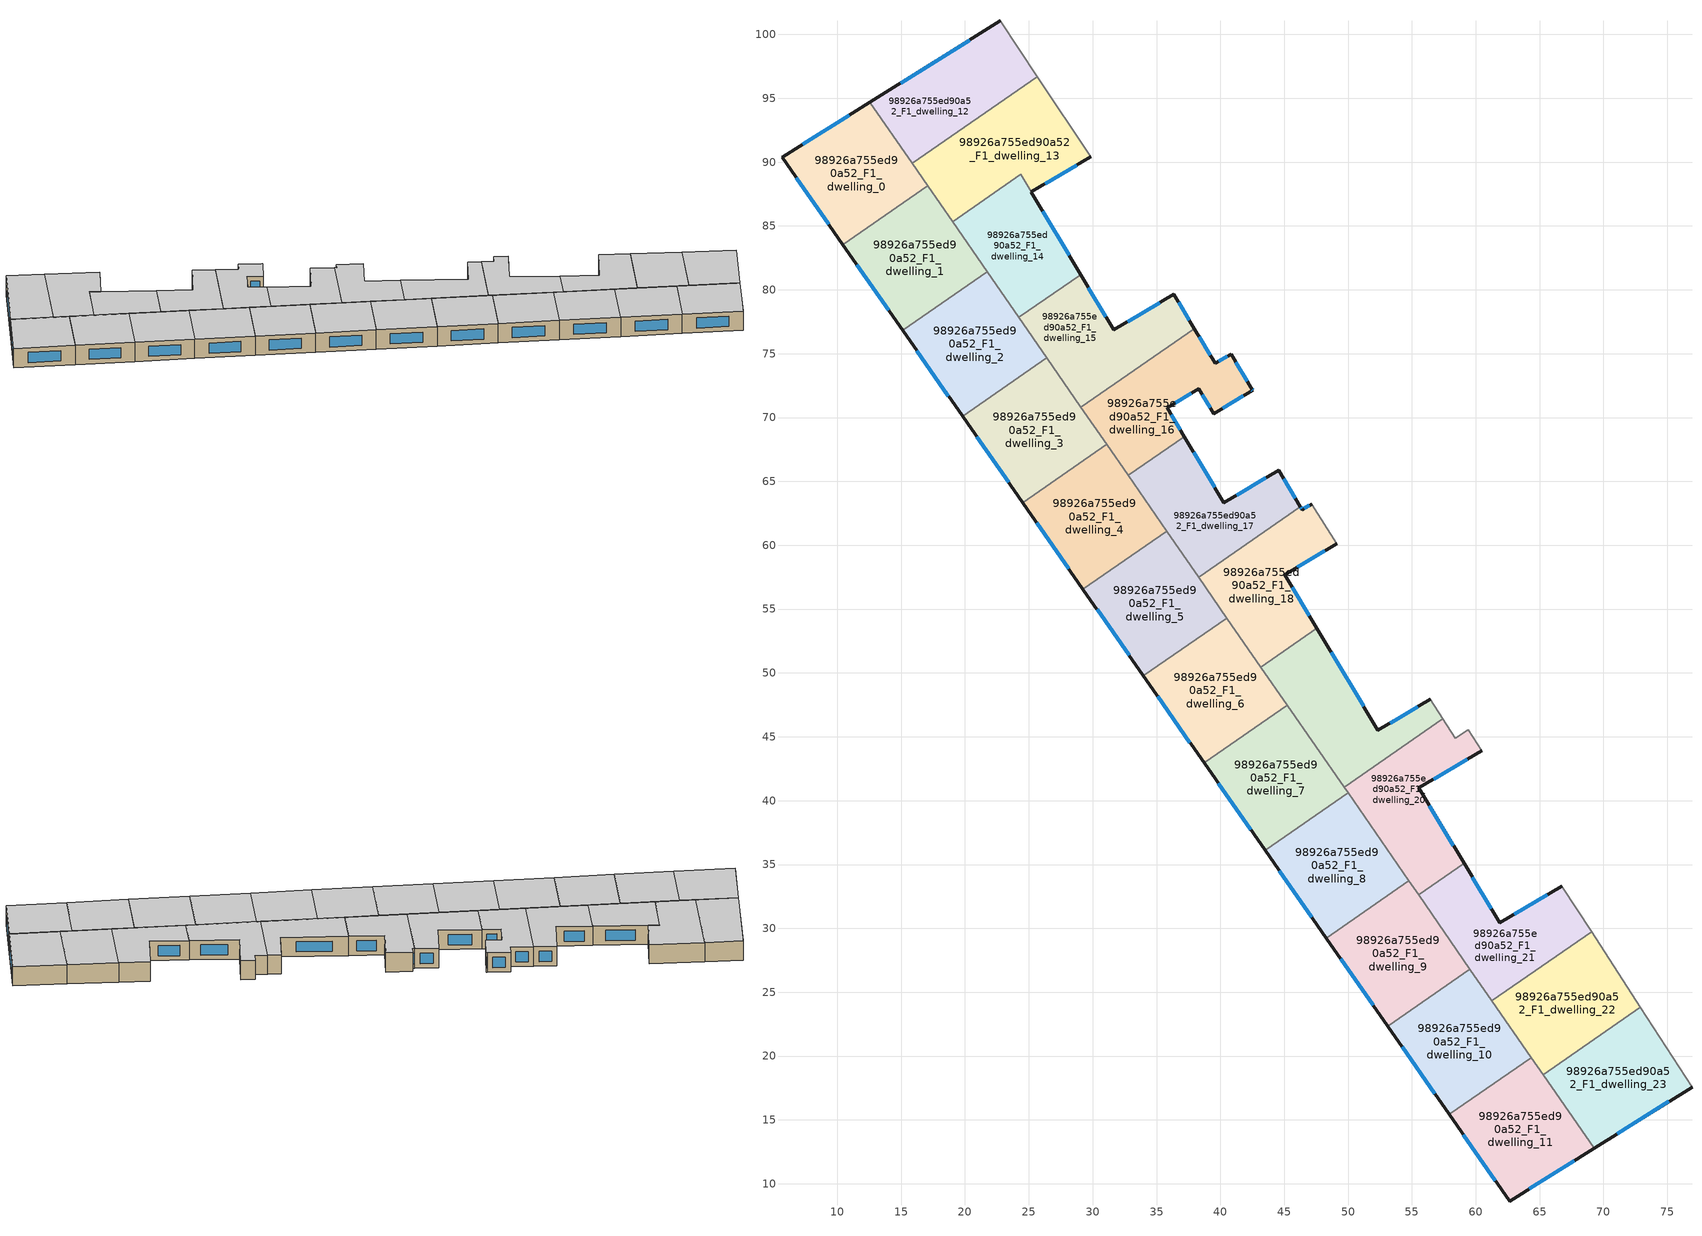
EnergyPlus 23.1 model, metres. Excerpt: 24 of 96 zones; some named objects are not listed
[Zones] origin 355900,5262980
98926a755ed90a52_F1_dwelling_0
 floor to 98926a755ed90a52_F0_dwelling_0 (EU_floor_Construction): 12.56,94.68 17.09,88.14 10.44,83.54 5.67,90.38 z3
 wall outside (EU_wall_Construction): 12.56,94.68 5.67,90.38 10.44,83.54 z3:6
 wall to 98926a755ed90a52_F1_dwelling_1 (EU_wall_Construction): 10.44,83.54 17.09,88.14 z3:6
 wall to 98926a755ed90a52_F1_dwelling_12 (EU_wall_Construction): 15.86,89.91 12.56,94.68 z3:6
 wall to 98926a755ed90a52_F1_dwelling_13 (EU_wall_Construction): 17.09,88.14 15.86,89.91 z3:6
 window (EU_Window_Construction): 6.79,88.77 9.32,85.14 / 10.95,93.67 7.29,91.39 z3.7:5.3
 ceiling to 98926a755ed90a52_F2_dwelling_0 (EU_floor_Construction): 17.09,88.14 12.56,94.68 5.67,90.38 10.44,83.54 z6
98926a755ed90a52_F1_dwelling_1
 floor to 98926a755ed90a52_F0_dwelling_1 (EU_floor_Construction): 17.09,88.14 21.75,81.41 15.12,76.83 10.44,83.54 z3
 wall outside (EU_wall_Construction): 10.44,83.54 15.12,76.83 z3:6
 wall to 98926a755ed90a52_F1_dwelling_2 (EU_wall_Construction): 15.12,76.83 21.75,81.41 z3:6
 wall to 98926a755ed90a52_F1_dwelling_14 (EU_wall_Construction): 21.75,81.41 19.03,85.34 z3:6
 wall to 98926a755ed90a52_F1_dwelling_13 (EU_wall_Construction): 19.03,85.34 17.09,88.14 z3:6
 window (EU_Window_Construction): 11.54,81.96 14.02,78.4 z3.7:5.3
 ceiling to 98926a755ed90a52_F2_dwelling_1 (EU_floor_Construction): 21.75,81.41 17.09,88.14 10.44,83.54 15.12,76.83 z6
98926a755ed90a52_F1_dwelling_10
 floor to 98926a755ed90a52_F0_dwelling_10 (EU_floor_Construction): 59.54,26.81 64.34,19.88 57.91,15.43 53.09,22.35 z3
 wall outside (EU_wall_Construction): 53.09,22.35 57.91,15.43 z3:6
 wall to 98926a755ed90a52_F1_dwelling_11 (EU_wall_Construction): 57.91,15.43 64.34,19.88 z3:6
 wall to 98926a755ed90a52_F1_dwelling_9 (EU_wall_Construction): 59.54,26.81 53.09,22.35 z3:6
 wall to 98926a755ed90a52_F1_dwelling_22 (EU_wall_Construction): 64.34,19.88 61.27,24.32 z3:6
 wall to 98926a755ed90a52_F1_dwelling_21 (EU_wall_Construction): 61.27,24.32 59.54,26.81 z3:6
 window (EU_Window_Construction): 54.22,20.73 56.78,17.06 z3.7:5.3
 ceiling to 98926a755ed90a52_F2_dwelling_10 (EU_floor_Construction): 64.34,19.88 59.54,26.81 53.09,22.35 57.91,15.43 z6
98926a755ed90a52_F1_dwelling_11
 floor to 98926a755ed90a52_F0_dwelling_11 (EU_floor_Construction): 64.34,19.88 69.26,12.78 62.64,8.65 57.91,15.43 z3
 wall outside (EU_wall_Construction): 57.91,15.43 62.64,8.65 69.26,12.78 z3:6
 wall to 98926a755ed90a52_F1_dwelling_23 (EU_wall_Construction): 69.26,12.78 65.28,18.53 z3:6
 wall to 98926a755ed90a52_F1_dwelling_22 (EU_wall_Construction): 65.28,18.53 64.34,19.88 z3:6
 window (EU_Window_Construction): 64.2,9.62 67.71,11.81 / 59.02,13.84 61.53,10.24 z3.7:5.3
 ceiling to 98926a755ed90a52_F2_dwelling_11 (EU_floor_Construction): 69.26,12.78 64.34,19.88 57.91,15.43 62.64,8.65 z6
98926a755ed90a52_F1_dwelling_12
 floor to 98926a755ed90a52_F0_dwelling_12 (EU_floor_Construction): 22.78,101.06 25.66,96.7 15.86,89.91 12.56,94.68 z3
 wall outside (EU_wall_Construction): 22.78,101.06 12.56,94.68 z3:6
 wall to 98926a755ed90a52_F1_dwelling_13 (EU_wall_Construction): 15.86,89.91 25.66,96.7 z3:6
 wall adiabatic (EU_wall_Construction): 25.66,96.7 22.78,101.06 z3:6
 window (EU_Window_Construction): 20.38,99.56 14.96,96.18 z3.7:5.3
 ceiling to 98926a755ed90a52_F2_dwelling_12 (EU_floor_Construction): 25.66,96.7 22.78,101.06 12.56,94.68 15.86,89.91 z6
98926a755ed90a52_F1_dwelling_13
 floor to 98926a755ed90a52_F0_dwelling_13 (EU_floor_Construction): 25.66,96.7 29.83,90.42 25.2,87.66 24.38,89.04 19.03,85.34 15.86,89.91 z3
 wall outside (EU_wall_Construction): 25.2,87.66 29.83,90.42 z3:6
 wall adiabatic (EU_wall_Construction): 29.83,90.42 25.66,96.7 z3:6
 wall to 98926a755ed90a52_F1_dwelling_14 (EU_wall_Construction): 19.03,85.34 24.37,89.04 / 24.38,89.04 25.2,87.66 z3:6
 window (EU_Window_Construction): 26.28,88.31 28.74,89.77 z3.7:5.3
 ceiling to 98926a755ed90a52_F2_dwelling_13 (EU_floor_Construction): 29.83,90.42 25.66,96.7 15.86,89.91 19.03,85.34 24.38,89.04 25.2,87.66 z6
98926a755ed90a52_F1_dwelling_14
 floor to 98926a755ed90a52_F0_dwelling_14 (EU_floor_Construction): 25.2,87.66 29.06,81.19 24.22,77.84 19.03,85.34 24.37,89.04 z3
 wall outside (EU_wall_Construction): 29.06,81.19 25.2,87.66 z3:6
 wall to 98926a755ed90a52_F1_dwelling_15 (EU_wall_Construction): 24.22,77.84 29.06,81.19 z3:6
 wall to 98926a755ed90a52_F1_dwelling_2 (EU_wall_Construction): 21.75,81.41 24.22,77.84 z3:6
 window (EU_Window_Construction): 28.15,82.71 26.11,86.14 z3.7:5.3
 ceiling to 98926a755ed90a52_F2_dwelling_14 (EU_floor_Construction): 29.06,81.19 25.2,87.66 24.37,89.04 19.03,85.34 24.22,77.84 z6
98926a755ed90a52_F1_dwelling_15
 floor to 98926a755ed90a52_F0_dwelling_15 (EU_floor_Construction): 36.35,79.66 37.96,76.97 29.08,70.82 24.22,77.84 29.06,81.19 31.64,76.86 z3
 wall outside (EU_wall_Construction): 37.96,76.97 36.35,79.66 31.64,76.86 29.06,81.19 z3:6
 wall to 98926a755ed90a52_F1_dwelling_16 (EU_wall_Construction): 29.08,70.82 37.96,76.97 z3:6
 wall to 98926a755ed90a52_F1_dwelling_3 (EU_wall_Construction): 26.42,74.67 29.08,70.82 z3:6
 wall to 98926a755ed90a52_F1_dwelling_2 (EU_wall_Construction): 24.22,77.84 26.42,74.67 z3:6
 window (EU_Window_Construction): 31.04,77.88 29.67,80.18 / 35.24,79 32.75,77.52 / 37.58,77.6 36.72,79.03 z3.7:5.3
 ceiling to 98926a755ed90a52_F2_dwelling_15 (EU_floor_Construction): 37.96,76.97 36.35,79.66 31.64,76.86 29.06,81.19 24.22,77.84 29.08,70.82 z6
98926a755ed90a52_F1_dwelling_16
 floor to 98926a755ed90a52_F0_dwelling_16 (EU_floor_Construction): 40.84,74.97 42.49,72.19 42.53,72.12 39.47,70.31 38.32,72.25 35.83,70.77 37.17,68.51 32.78,65.47 29.08,70.82 37.96,76.97 39.59,74.23 z3
 wall outside (EU_wall_Construction): 37.17,68.51 35.83,70.77 38.32,72.25 39.47,70.31 42.53,72.12 42.49,72.19 40.84,74.97 39.59,74.23 37.96,76.97 z3:6
 wall to 98926a755ed90a52_F1_dwelling_17 (EU_wall_Construction): 32.78,65.47 37.17,68.51 z3:6
 wall to 98926a755ed90a52_F1_dwelling_4 (EU_wall_Construction): 31.1,67.9 32.78,65.47 z3:6
 wall to 98926a755ed90a52_F1_dwelling_3 (EU_wall_Construction): 29.08,70.82 31.1,67.9 z3:6
 window (EU_Window_Construction): 40.19,70.74 41.81,71.7 / 38.59,71.79 39.2,70.76 / 36.41,71.11 37.73,71.9 / 36.86,69.04 36.14,70.24 / 39.2,74.87 38.34,76.32 / 40.54,74.8 39.88,74.4 / 42.1,72.84 41.22,74.32 / 42.52,72.14 42.5,72.18 z3.7:5.3
 ceiling to 98926a755ed90a52_F2_dwelling_16 (EU_floor_Construction): 39.47,70.31 42.53,72.12 42.49,72.19 40.84,74.97 39.59,74.23 37.96,76.97 29.08,70.82 32.78,65.47 37.17,68.51 35.83,70.77 38.32,72.25 z6
98926a755ed90a52_F1_dwelling_17
 floor to 98926a755ed90a52_F0_dwelling_17 (EU_floor_Construction): 44.57,65.87 46.26,63.03 38.29,57.51 32.78,65.47 37.17,68.51 40.27,63.33 z3
 wall outside (EU_wall_Construction): 46.26,63.03 44.57,65.87 40.27,63.33 37.17,68.51 z3:6
 wall to 98926a755ed90a52_F1_dwelling_18 (EU_wall_Construction): 38.29,57.51 46.26,63.03 z3:6
 wall to 98926a755ed90a52_F1_dwelling_5 (EU_wall_Construction): 35.8,61.11 38.29,57.51 z3:6
 wall to 98926a755ed90a52_F1_dwelling_4 (EU_wall_Construction): 32.78,65.47 35.8,61.11 z3:6
 window (EU_Window_Construction): 39.54,64.55 37.9,67.3 / 43.56,65.27 41.28,63.93 / 45.86,63.7 44.96,65.2 z3.7:5.3
 ceiling to 98926a755ed90a52_F2_dwelling_17 (EU_floor_Construction): 46.26,63.03 44.57,65.87 40.27,63.33 37.17,68.51 32.78,65.47 38.29,57.51 z6
98926a755ed90a52_F1_dwelling_18
 floor to 98926a755ed90a52_F0_dwelling_18 (EU_floor_Construction): 47.15,63.23 49.13,60.12 45.04,57.7 47.55,53.49 43.17,50.46 38.29,57.51 46.26,63.03 46.4,62.79 z3
 wall outside (EU_wall_Construction): 47.55,53.49 45.04,57.7 49.13,60.12 / 47.15,63.23 46.4,62.79 46.26,63.03 z3:6
 wall adiabatic (EU_wall_Construction): 49.13,60.12 47.15,63.23 z3:6
 wall to 98926a755ed90a52_F1_dwelling_19 (EU_wall_Construction): 43.17,50.46 47.55,53.49 z3:6
 wall to 98926a755ed90a52_F1_dwelling_6 (EU_wall_Construction): 40.52,54.3 43.17,50.46 z3:6
 wall to 98926a755ed90a52_F1_dwelling_5 (EU_wall_Construction): 38.29,57.51 40.52,54.3 z3:6
 window (EU_Window_Construction): 46,58.26 48.17,59.55 / 46.97,54.48 45.63,56.71 / 46.37,62.84 46.29,62.97 / 46.97,63.12 46.58,62.89 z3.7:5.3
 ceiling to 98926a755ed90a52_F2_dwelling_18 (EU_floor_Construction): 47.55,53.49 45.04,57.7 49.13,60.12 47.15,63.23 46.4,62.79 46.26,63.03 38.29,57.51 43.17,50.46 z6
98926a755ed90a52_F1_dwelling_19
 floor to 98926a755ed90a52_F0_dwelling_19 (EU_floor_Construction): 56.44,47.93 57.41,46.41 49.68,41.06 43.17,50.46 47.55,53.49 52.33,45.5 z3
 wall outside (EU_wall_Construction): 56.44,47.93 52.33,45.5 47.55,53.49 z3:6
 wall to 98926a755ed90a52_F1_dwelling_20 (EU_wall_Construction): 49.68,41.06 57.41,46.41 z3:6
 wall adiabatic (EU_wall_Construction): 57.41,46.41 56.44,47.93 z3:6
 wall to 98926a755ed90a52_F1_dwelling_7 (EU_wall_Construction): 45.25,47.46 49.68,41.06 z3:6
 wall to 98926a755ed90a52_F1_dwelling_6 (EU_wall_Construction): 43.17,50.46 45.25,47.46 z3:6
 window (EU_Window_Construction): 51.21,47.37 48.68,51.61 / 55.47,47.36 53.3,46.07 z3.7:5.3
 ceiling to 98926a755ed90a52_F2_dwelling_19 (EU_floor_Construction): 57.41,46.41 56.44,47.93 52.33,45.5 47.55,53.49 43.17,50.46 49.68,41.06 z6
98926a755ed90a52_F1_dwelling_2
 floor to 98926a755ed90a52_F0_dwelling_2 (EU_floor_Construction): 21.75,81.41 26.42,74.67 19.81,70.1 15.12,76.83 z3
 wall outside (EU_wall_Construction): 15.12,76.83 19.81,70.1 z3:6
 wall to 98926a755ed90a52_F1_dwelling_3 (EU_wall_Construction): 19.81,70.1 26.42,74.67 z3:6
 window (EU_Window_Construction): 16.22,75.25 18.71,71.68 z3.7:5.3
 ceiling to 98926a755ed90a52_F2_dwelling_2 (EU_floor_Construction): 26.42,74.67 21.75,81.41 15.12,76.83 19.81,70.1 z6
98926a755ed90a52_F1_dwelling_20
 floor to 98926a755ed90a52_F0_dwelling_20 (EU_floor_Construction): 59.42,45.57 60.47,43.93 55.54,41 59.08,35.09 55.52,32.63 49.68,41.06 57.41,46.41 58.37,44.9 z3
 wall outside (EU_wall_Construction): 59.08,35.09 55.54,41 60.47,43.93 z3:6
 wall to 98926a755ed90a52_F1_dwelling_21 (EU_wall_Construction): 55.52,32.63 59.08,35.09 z3:6
 wall adiabatic (EU_wall_Construction): 60.47,43.93 59.42,45.57 58.37,44.9 57.41,46.41 z3:6
 wall to 98926a755ed90a52_F1_dwelling_8 (EU_wall_Construction): 50,40.6 54.76,33.72 z3:6
 wall to 98926a755ed90a52_F1_dwelling_7 (EU_wall_Construction): 49.68,41.06 50,40.6 z3:6
 wall to 98926a755ed90a52_F1_dwelling_9 (EU_wall_Construction): 54.76,33.72 55.52,32.63 z3:6
 window (EU_Window_Construction): 56.7,41.69 59.32,43.24 / 58.25,36.48 56.37,39.61 z3.7:5.3
 ceiling to 98926a755ed90a52_F2_dwelling_20 (EU_floor_Construction): 59.08,35.09 55.54,41 60.47,43.93 59.42,45.57 58.37,44.9 57.41,46.41 49.68,41.06 55.52,32.63 z6
98926a755ed90a52_F1_dwelling_21
 floor to 98926a755ed90a52_F0_dwelling_21 (EU_floor_Construction): 66.74,33.31 69.06,29.72 61.27,24.32 55.52,32.63 59.08,35.09 61.87,30.43 z3
 wall outside (EU_wall_Construction): 66.74,33.31 61.87,30.43 59.08,35.09 z3:6
 wall to 98926a755ed90a52_F1_dwelling_22 (EU_wall_Construction): 61.27,24.32 69.06,29.72 z3:6
 wall adiabatic (EU_wall_Construction): 69.06,29.72 66.74,33.31 z3:6
 wall to 98926a755ed90a52_F1_dwelling_9 (EU_wall_Construction): 55.52,32.63 59.54,26.81 z3:6
 window (EU_Window_Construction): 61.21,31.52 59.73,33.99 / 65.6,32.63 63.01,31.1 z3.7:5.3
 ceiling to 98926a755ed90a52_F2_dwelling_21 (EU_floor_Construction): 69.06,29.72 66.74,33.31 61.87,30.43 59.08,35.09 55.52,32.63 61.27,24.32 z6
98926a755ed90a52_F1_dwelling_22
 floor to 98926a755ed90a52_F0_dwelling_22 (EU_floor_Construction): 69.06,29.72 72.89,23.81 65.28,18.53 61.27,24.32 z3
 wall adiabatic (EU_wall_Construction): 72.89,23.81 69.06,29.72 z3:6
 wall to 98926a755ed90a52_F1_dwelling_23 (EU_wall_Construction): 65.28,18.53 72.89,23.81 z3:6
 ceiling to 98926a755ed90a52_F2_dwelling_22 (EU_floor_Construction): 72.89,23.81 69.06,29.72 61.27,24.32 65.28,18.53 z6
98926a755ed90a52_F1_dwelling_23
 floor to 98926a755ed90a52_F0_dwelling_23 (EU_floor_Construction): 72.89,23.81 76.93,17.57 69.26,12.78 65.28,18.53 z3
 wall outside (EU_wall_Construction): 69.26,12.78 76.93,17.57 z3:6
 wall adiabatic (EU_wall_Construction): 76.93,17.57 72.89,23.81 z3:6
 window (EU_Window_Construction): 71.06,13.9 75.13,16.44 z3.7:5.3
 ceiling to 98926a755ed90a52_F2_dwelling_23 (EU_floor_Construction): 76.93,17.57 72.89,23.81 65.28,18.53 69.26,12.78 z6
98926a755ed90a52_F1_dwelling_3
 floor to 98926a755ed90a52_F0_dwelling_3 (EU_floor_Construction): 26.42,74.67 31.1,67.9 24.52,63.34 19.81,70.1 z3
 wall outside (EU_wall_Construction): 19.81,70.1 24.52,63.34 z3:6
 wall to 98926a755ed90a52_F1_dwelling_4 (EU_wall_Construction): 24.52,63.34 31.1,67.9 z3:6
 window (EU_Window_Construction): 20.92,68.51 23.41,64.93 z3.7:5.3
 ceiling to 98926a755ed90a52_F2_dwelling_3 (EU_floor_Construction): 31.1,67.9 26.42,74.67 19.81,70.1 24.52,63.34 z6
98926a755ed90a52_F1_dwelling_4
 floor to 98926a755ed90a52_F0_dwelling_4 (EU_floor_Construction): 31.1,67.9 35.8,61.11 29.24,56.57 24.52,63.34 z3
 wall outside (EU_wall_Construction): 24.52,63.34 29.24,56.57 z3:6
 wall to 98926a755ed90a52_F1_dwelling_5 (EU_wall_Construction): 29.24,56.57 35.8,61.11 z3:6
 window (EU_Window_Construction): 25.63,61.75 28.13,58.16 z3.7:5.3
 ceiling to 98926a755ed90a52_F2_dwelling_4 (EU_floor_Construction): 35.8,61.11 31.1,67.9 24.52,63.34 29.24,56.57 z6
98926a755ed90a52_F1_dwelling_5
 floor to 98926a755ed90a52_F0_dwelling_5 (EU_floor_Construction): 35.8,61.11 40.52,54.3 33.98,49.77 29.24,56.57 z3
 wall outside (EU_wall_Construction): 29.24,56.57 33.98,49.77 z3:6
 wall to 98926a755ed90a52_F1_dwelling_6 (EU_wall_Construction): 33.98,49.77 40.52,54.3 z3:6
 window (EU_Window_Construction): 30.35,54.97 32.86,51.37 z3.7:5.3
 ceiling to 98926a755ed90a52_F2_dwelling_5 (EU_floor_Construction): 40.52,54.3 35.8,61.11 29.24,56.57 33.98,49.77 z6
98926a755ed90a52_F1_dwelling_6
 floor to 98926a755ed90a52_F0_dwelling_6 (EU_floor_Construction): 40.52,54.3 45.25,47.46 38.73,42.95 33.98,49.77 z3
 wall outside (EU_wall_Construction): 33.98,49.77 38.73,42.95 z3:6
 wall to 98926a755ed90a52_F1_dwelling_7 (EU_wall_Construction): 38.73,42.95 45.25,47.46 z3:6
 window (EU_Window_Construction): 35.09,48.17 37.62,44.55 z3.7:5.3
 ceiling to 98926a755ed90a52_F2_dwelling_6 (EU_floor_Construction): 45.25,47.46 40.52,54.3 33.98,49.77 38.73,42.95 z6
98926a755ed90a52_F1_dwelling_7
 floor to 98926a755ed90a52_F0_dwelling_7 (EU_floor_Construction): 45.25,47.46 50,40.6 43.5,36.11 38.73,42.95 z3
 wall outside (EU_wall_Construction): 38.73,42.95 43.5,36.11 z3:6
 wall to 98926a755ed90a52_F1_dwelling_8 (EU_wall_Construction): 43.5,36.11 50,40.6 z3:6
 window (EU_Window_Construction): 39.85,41.34 42.38,37.71 z3.7:5.3
 ceiling to 98926a755ed90a52_F2_dwelling_7 (EU_floor_Construction): 50,40.6 45.25,47.46 38.73,42.95 43.5,36.11 z6
98926a755ed90a52_F1_dwelling_8
 floor to 98926a755ed90a52_F0_dwelling_8 (EU_floor_Construction): 50,40.6 54.76,33.72 48.29,29.24 43.5,36.11 z3
 wall outside (EU_wall_Construction): 43.5,36.11 48.29,29.24 z3:6
 wall to 98926a755ed90a52_F1_dwelling_9 (EU_wall_Construction): 48.29,29.24 54.76,33.72 z3:6
 window (EU_Window_Construction): 44.63,34.49 47.16,30.85 z3.7:5.3
 ceiling to 98926a755ed90a52_F2_dwelling_8 (EU_floor_Construction): 54.76,33.72 50,40.6 43.5,36.11 48.29,29.24 z6
98926a755ed90a52_F1_dwelling_9
 floor to 98926a755ed90a52_F0_dwelling_9 (EU_floor_Construction): 54.76,33.72 59.54,26.81 53.09,22.35 48.29,29.24 z3
 wall outside (EU_wall_Construction): 48.29,29.24 53.09,22.35 z3:6
 window (EU_Window_Construction): 49.42,27.62 51.96,23.97 z3.7:5.3
 ceiling to 98926a755ed90a52_F2_dwelling_9 (EU_floor_Construction): 59.54,26.81 54.76,33.72 48.29,29.24 53.09,22.35 z6
[Building]
EU S2 Campaign: North Axis=0; Terrain=City; Solar Distribution=FullExterior
[Site:Location]
Budapest.Ferenc.Liszt.Intl.AP: Latitude=47.437; Longitude=19.256; Time Zone=1; Elevation=185
[SizingPeriod:WeatherFileDays]
AnnualSizingPeriod: Begin Month=1; Begin Day of Month=1; End Month=12; End Day of Month=31; Day of Week for Start Day=Monday; Use Weather File Daylight Saving Period=No; Use Weather File Rain and Snow Indicators=No
[MATERIAL]
EU_InternalMass_Material: Roughness=MediumRough; Thickness=0.1; Conductivity=1; Density=1800; Specific Heat=900; Thermal Absorptance=0.9; Solar Absorptance=0.7; Visible Absorptance=0.7
[MATERIAL:NOMASS] Roughness=MediumRough; Thermal Absorptance=0.9; Solar Absorptance=0.7; Visible Absorptance=0.7
Name | Thermal Resistance
EU_wall_NoMass | 0.832559
EU_floor_NoMass | 0.872794
[WINDOWMATERIAL:SIMPLEGLAZINGSYSTEM]
EU_Window_SimpleGlazing: UFactor=2.79869; Solar Heat Gain Coefficient=0.75; Visible Transmittance=0.75
[CONSTRUCTION]
EU_wall_Construction: EU_wall_NoMass
EU_floor_Construction: EU_floor_NoMass
EU_Window_Construction: EU_Window_SimpleGlazing
EU_InternalMass_Construction: EU_InternalMass_Material
[ZONE] Type=1; Multiplier=1; Ceiling Height=autocalculate; Floor Area=autocalculate; Part of Total Floor Area=Yes
Name | Volume
98926a755ed90a52_F1_dwelling_0 | 198.057
98926a755ed90a52_F1_dwelling_1 | 198.036
98926a755ed90a52_F1_dwelling_10 | 198.038
98926a755ed90a52_F1_dwelling_11 | 198.054
98926a755ed90a52_F1_dwelling_12; 98926a755ed90a52_F1_dwelling_9 | 198.048
98926a755ed90a52_F1_dwelling_13 | 226.72
98926a755ed90a52_F1_dwelling_14 | 169.36
98926a755ed90a52_F1_dwelling_15 | 198.058
98926a755ed90a52_F1_dwelling_16 | 198.185
98926a755ed90a52_F1_dwelling_17 | 197.913
98926a755ed90a52_F1_dwelling_18 | 198.033
98926a755ed90a52_F1_dwelling_19; 98926a755ed90a52_F1_dwelling_6 | 198.055
98926a755ed90a52_F1_dwelling_2 | 198.059
98926a755ed90a52_F1_dwelling_20; 98926a755ed90a52_F1_dwelling_7 | 198.04
98926a755ed90a52_F1_dwelling_21 | 198.044
98926a755ed90a52_F1_dwelling_22; 98926a755ed90a52_F1_dwelling_23 | 198.05
98926a755ed90a52_F1_dwelling_3 | 198.022
98926a755ed90a52_F1_dwelling_4 | 198.056
98926a755ed90a52_F1_dwelling_5 | 198.049
98926a755ed90a52_F1_dwelling_8 | 198.034
[INTERNALMASS] Construction=EU_InternalMass_Construction
Name | Zone or ZoneList | Surface Area
98926a755ed90a52_F1_dwelling_0_EU_InternalMass | 98926a755ed90a52_F1_dwelling_0 | 66.0191
98926a755ed90a52_F1_dwelling_1_EU_InternalMass | 98926a755ed90a52_F1_dwelling_1 | 66.0119
98926a755ed90a52_F1_dwelling_2_EU_InternalMass | 98926a755ed90a52_F1_dwelling_2 | 66.0197
98926a755ed90a52_F1_dwelling_3_EU_InternalMass | 98926a755ed90a52_F1_dwelling_3 | 66.0072
98926a755ed90a52_F1_dwelling_4_EU_InternalMass | 98926a755ed90a52_F1_dwelling_4 | 66.0186
98926a755ed90a52_F1_dwelling_5_EU_InternalMass | 98926a755ed90a52_F1_dwelling_5 | 66.0165
98926a755ed90a52_F1_dwelling_6_EU_InternalMass | 98926a755ed90a52_F1_dwelling_6 | 66.0181
98926a755ed90a52_F1_dwelling_7_EU_InternalMass | 98926a755ed90a52_F1_dwelling_7 | 66.0136
98926a755ed90a52_F1_dwelling_8_EU_InternalMass | 98926a755ed90a52_F1_dwelling_8 | 66.0113
98926a755ed90a52_F1_dwelling_9_EU_InternalMass | 98926a755ed90a52_F1_dwelling_9 | 66.016
98926a755ed90a52_F1_dwelling_10_EU_InternalMass | 98926a755ed90a52_F1_dwelling_10 | 66.0126
98926a755ed90a52_F1_dwelling_11_EU_InternalMass | 98926a755ed90a52_F1_dwelling_11 | 66.018
98926a755ed90a52_F1_dwelling_12_EU_InternalMass | 98926a755ed90a52_F1_dwelling_12 | 66.016
98926a755ed90a52_F1_dwelling_13_EU_InternalMass | 98926a755ed90a52_F1_dwelling_13 | 75.5717
98926a755ed90a52_F1_dwelling_14_EU_InternalMass | 98926a755ed90a52_F1_dwelling_14 | 56.4569
98926a755ed90a52_F1_dwelling_15_EU_InternalMass | 98926a755ed90a52_F1_dwelling_15 | 66.0194
98926a755ed90a52_F1_dwelling_16_EU_InternalMass | 98926a755ed90a52_F1_dwelling_16 | 66.0619
98926a755ed90a52_F1_dwelling_17_EU_InternalMass | 98926a755ed90a52_F1_dwelling_17 | 65.971
98926a755ed90a52_F1_dwelling_18_EU_InternalMass | 98926a755ed90a52_F1_dwelling_18 | 66.011
98926a755ed90a52_F1_dwelling_19_EU_InternalMass | 98926a755ed90a52_F1_dwelling_19 | 66.0182
98926a755ed90a52_F1_dwelling_20_EU_InternalMass | 98926a755ed90a52_F1_dwelling_20 | 66.0134
98926a755ed90a52_F1_dwelling_21_EU_InternalMass | 98926a755ed90a52_F1_dwelling_21 | 66.0145
98926a755ed90a52_F1_dwelling_22_EU_InternalMass | 98926a755ed90a52_F1_dwelling_22 | 66.0167
98926a755ed90a52_F1_dwelling_23_EU_InternalMass | 98926a755ed90a52_F1_dwelling_23 | 66.0168
[OTHEREQUIPMENT] Fuel Type=Electricity; Design Level Calculation Method=Watts/Area; Power per Zone Floor Area=1; Fraction Latent=0; Fraction Radiant=0; Fraction Lost=0; Carbon Dioxide Generation Rate=0; EndUse Subcategory=EU_Step8_InternalGains
Name | Zone or ZoneList or Space or SpaceList | Schedule
EU_Step8_InternalGain_98926a755ed90a52_F1_dwelling_0_f000 | 98926a755ed90a52_F1_dwelling_0 | EU_Step8_GainSchedule_98926a755ed90a52_F1_dwelling_0_f000
EU_Step8_InternalGain_98926a755ed90a52_F1_dwelling_1_f000 | 98926a755ed90a52_F1_dwelling_1 | EU_Step8_GainSchedule_98926a755ed90a52_F1_dwelling_1_f000
EU_Step8_InternalGain_98926a755ed90a52_F1_dwelling_2_f000 | 98926a755ed90a52_F1_dwelling_2 | EU_Step8_GainSchedule_98926a755ed90a52_F1_dwelling_2_f000
EU_Step8_InternalGain_98926a755ed90a52_F1_dwelling_3_f000 | 98926a755ed90a52_F1_dwelling_3 | EU_Step8_GainSchedule_98926a755ed90a52_F1_dwelling_3_f000
EU_Step8_InternalGain_98926a755ed90a52_F1_dwelling_4_f000 | 98926a755ed90a52_F1_dwelling_4 | EU_Step8_GainSchedule_98926a755ed90a52_F1_dwelling_4_f000
EU_Step8_InternalGain_98926a755ed90a52_F1_dwelling_5_f000 | 98926a755ed90a52_F1_dwelling_5 | EU_Step8_GainSchedule_98926a755ed90a52_F1_dwelling_5_f000
EU_Step8_InternalGain_98926a755ed90a52_F1_dwelling_6_f000 | 98926a755ed90a52_F1_dwelling_6 | EU_Step8_GainSchedule_98926a755ed90a52_F1_dwelling_6_f000
EU_Step8_InternalGain_98926a755ed90a52_F1_dwelling_7_f000 | 98926a755ed90a52_F1_dwelling_7 | EU_Step8_GainSchedule_98926a755ed90a52_F1_dwelling_7_f000
EU_Step8_InternalGain_98926a755ed90a52_F1_dwelling_8_f000 | 98926a755ed90a52_F1_dwelling_8 | EU_Step8_GainSchedule_98926a755ed90a52_F1_dwelling_8_f000
EU_Step8_InternalGain_98926a755ed90a52_F1_dwelling_9_f000 | 98926a755ed90a52_F1_dwelling_9 | EU_Step8_GainSchedule_98926a755ed90a52_F1_dwelling_9_f000
EU_Step8_InternalGain_98926a755ed90a52_F1_dwelling_10_f000 | 98926a755ed90a52_F1_dwelling_10 | EU_Step8_GainSchedule_98926a755ed90a52_F1_dwelling_10_f000
EU_Step8_InternalGain_98926a755ed90a52_F1_dwelling_11_f000 | 98926a755ed90a52_F1_dwelling_11 | EU_Step8_GainSchedule_98926a755ed90a52_F1_dwelling_11_f000
EU_Step8_InternalGain_98926a755ed90a52_F1_dwelling_12_f000 | 98926a755ed90a52_F1_dwelling_12 | EU_Step8_GainSchedule_98926a755ed90a52_F1_dwelling_12_f000
EU_Step8_InternalGain_98926a755ed90a52_F1_dwelling_13_f000 | 98926a755ed90a52_F1_dwelling_13 | EU_Step8_GainSchedule_98926a755ed90a52_F1_dwelling_13_f000
EU_Step8_InternalGain_98926a755ed90a52_F1_dwelling_14_f000 | 98926a755ed90a52_F1_dwelling_14 | EU_Step8_GainSchedule_98926a755ed90a52_F1_dwelling_14_f000
EU_Step8_InternalGain_98926a755ed90a52_F1_dwelling_15_f000 | 98926a755ed90a52_F1_dwelling_15 | EU_Step8_GainSchedule_98926a755ed90a52_F1_dwelling_15_f000
EU_Step8_InternalGain_98926a755ed90a52_F1_dwelling_16_f000 | 98926a755ed90a52_F1_dwelling_16 | EU_Step8_GainSchedule_98926a755ed90a52_F1_dwelling_16_f000
EU_Step8_InternalGain_98926a755ed90a52_F1_dwelling_17_f000 | 98926a755ed90a52_F1_dwelling_17 | EU_Step8_GainSchedule_98926a755ed90a52_F1_dwelling_17_f000
EU_Step8_InternalGain_98926a755ed90a52_F1_dwelling_18_f000 | 98926a755ed90a52_F1_dwelling_18 | EU_Step8_GainSchedule_98926a755ed90a52_F1_dwelling_18_f000
EU_Step8_InternalGain_98926a755ed90a52_F1_dwelling_19_f000 | 98926a755ed90a52_F1_dwelling_19 | EU_Step8_GainSchedule_98926a755ed90a52_F1_dwelling_19_f000
EU_Step8_InternalGain_98926a755ed90a52_F1_dwelling_20_f000 | 98926a755ed90a52_F1_dwelling_20 | EU_Step8_GainSchedule_98926a755ed90a52_F1_dwelling_20_f000
EU_Step8_InternalGain_98926a755ed90a52_F1_dwelling_21_f000 | 98926a755ed90a52_F1_dwelling_21 | EU_Step8_GainSchedule_98926a755ed90a52_F1_dwelling_21_f000
EU_Step8_InternalGain_98926a755ed90a52_F1_dwelling_22_f000 | 98926a755ed90a52_F1_dwelling_22 | EU_Step8_GainSchedule_98926a755ed90a52_F1_dwelling_22_f000
EU_Step8_InternalGain_98926a755ed90a52_F1_dwelling_23_f000 | 98926a755ed90a52_F1_dwelling_23 | EU_Step8_GainSchedule_98926a755ed90a52_F1_dwelling_23_f000
[ZONEVENTILATION:DESIGNFLOWRATE] Schedule=EU_AlwaysOn; Design Flow Rate Calculation Method=AirChanges/Hour; Air Changes per Hour=0.475469; Ventilation Type=Natural; Fan Pressure Rise=0; Fan Total Efficiency=1; Constant Term Coefficient=1; Temperature Term Coefficient=0; Velocity Term Coefficient=0; Velocity Squared Term Coefficient=0; Minimum Indoor Temperature=-100; Maximum Indoor Temperature=100; Delta Temperature=-100; Minimum Outdoor Temperature=-100; Maximum Outdoor Temperature=100; Maximum Wind Speed=40
Name | Zone or ZoneList or Space or SpaceList
EU_ConstantAir_98926a755ed90a52_F1_dwelling_0 | 98926a755ed90a52_F1_dwelling_0
EU_ConstantAir_98926a755ed90a52_F1_dwelling_1 | 98926a755ed90a52_F1_dwelling_1
EU_ConstantAir_98926a755ed90a52_F1_dwelling_2 | 98926a755ed90a52_F1_dwelling_2
EU_ConstantAir_98926a755ed90a52_F1_dwelling_3 | 98926a755ed90a52_F1_dwelling_3
EU_ConstantAir_98926a755ed90a52_F1_dwelling_4 | 98926a755ed90a52_F1_dwelling_4
EU_ConstantAir_98926a755ed90a52_F1_dwelling_5 | 98926a755ed90a52_F1_dwelling_5
EU_ConstantAir_98926a755ed90a52_F1_dwelling_6 | 98926a755ed90a52_F1_dwelling_6
EU_ConstantAir_98926a755ed90a52_F1_dwelling_7 | 98926a755ed90a52_F1_dwelling_7
EU_ConstantAir_98926a755ed90a52_F1_dwelling_8 | 98926a755ed90a52_F1_dwelling_8
EU_ConstantAir_98926a755ed90a52_F1_dwelling_9 | 98926a755ed90a52_F1_dwelling_9
EU_ConstantAir_98926a755ed90a52_F1_dwelling_10 | 98926a755ed90a52_F1_dwelling_10
EU_ConstantAir_98926a755ed90a52_F1_dwelling_11 | 98926a755ed90a52_F1_dwelling_11
EU_ConstantAir_98926a755ed90a52_F1_dwelling_12 | 98926a755ed90a52_F1_dwelling_12
EU_ConstantAir_98926a755ed90a52_F1_dwelling_13 | 98926a755ed90a52_F1_dwelling_13
EU_ConstantAir_98926a755ed90a52_F1_dwelling_14 | 98926a755ed90a52_F1_dwelling_14
EU_ConstantAir_98926a755ed90a52_F1_dwelling_15 | 98926a755ed90a52_F1_dwelling_15
EU_ConstantAir_98926a755ed90a52_F1_dwelling_16 | 98926a755ed90a52_F1_dwelling_16
EU_ConstantAir_98926a755ed90a52_F1_dwelling_17 | 98926a755ed90a52_F1_dwelling_17
EU_ConstantAir_98926a755ed90a52_F1_dwelling_18 | 98926a755ed90a52_F1_dwelling_18
EU_ConstantAir_98926a755ed90a52_F1_dwelling_19 | 98926a755ed90a52_F1_dwelling_19
EU_ConstantAir_98926a755ed90a52_F1_dwelling_20 | 98926a755ed90a52_F1_dwelling_20
EU_ConstantAir_98926a755ed90a52_F1_dwelling_21 | 98926a755ed90a52_F1_dwelling_21
EU_ConstantAir_98926a755ed90a52_F1_dwelling_22 | 98926a755ed90a52_F1_dwelling_22
EU_ConstantAir_98926a755ed90a52_F1_dwelling_23 | 98926a755ed90a52_F1_dwelling_23
[HVACTEMPLATE:ZONE:IDEALLOADSAIRSYSTEM] System Availability Schedule=EU_AlwaysOn; Maximum Heating Supply Air Temperature=50; Minimum Cooling Supply Air Temperature=13; Maximum Heating Supply Air Humidity Ratio=0.0156; Minimum Cooling Supply Air Humidity Ratio=0.0077; Heating Limit=NoLimit; Cooling Limit=NoLimit; Heating Availability Schedule=EU_AlwaysOn; Cooling Availability Schedule=EU_CoolingOff; Dehumidification Control Type=ConstantSensibleHeatRatio; Cooling Sensible Heat Ratio=0.7; Dehumidification Setpoint=60; Humidification Control Type=None; Humidification Setpoint=30; Outdoor Air Method=None; Outdoor Air Flow Rate per Person=0.00944; Outdoor Air Flow Rate per Zone Floor Area=0; Outdoor Air Flow Rate per Zone=0; Demand Controlled Ventilation Type=None; Outdoor Air Economizer Type=NoEconomizer; Heat Recovery Type=None; Sensible Heat Recovery Effectiveness=0.7; Latent Heat Recovery Effectiveness=0.65
Name | Template Thermostat
98926a755ed90a52_F1_dwelling_0 | EU_HeatOnly_98926a755ed90a52_F1_dwelling_0
98926a755ed90a52_F1_dwelling_1 | EU_HeatOnly_98926a755ed90a52_F1_dwelling_1
98926a755ed90a52_F1_dwelling_2 | EU_HeatOnly_98926a755ed90a52_F1_dwelling_2
98926a755ed90a52_F1_dwelling_3 | EU_HeatOnly_98926a755ed90a52_F1_dwelling_3
98926a755ed90a52_F1_dwelling_4 | EU_HeatOnly_98926a755ed90a52_F1_dwelling_4
98926a755ed90a52_F1_dwelling_5 | EU_HeatOnly_98926a755ed90a52_F1_dwelling_5
98926a755ed90a52_F1_dwelling_6 | EU_HeatOnly_98926a755ed90a52_F1_dwelling_6
98926a755ed90a52_F1_dwelling_7 | EU_HeatOnly_98926a755ed90a52_F1_dwelling_7
98926a755ed90a52_F1_dwelling_8 | EU_HeatOnly_98926a755ed90a52_F1_dwelling_8
98926a755ed90a52_F1_dwelling_9 | EU_HeatOnly_98926a755ed90a52_F1_dwelling_9
98926a755ed90a52_F1_dwelling_10 | EU_HeatOnly_98926a755ed90a52_F1_dwelling_10
98926a755ed90a52_F1_dwelling_11 | EU_HeatOnly_98926a755ed90a52_F1_dwelling_11
98926a755ed90a52_F1_dwelling_12 | EU_HeatOnly_98926a755ed90a52_F1_dwelling_12
98926a755ed90a52_F1_dwelling_13 | EU_HeatOnly_98926a755ed90a52_F1_dwelling_13
98926a755ed90a52_F1_dwelling_14 | EU_HeatOnly_98926a755ed90a52_F1_dwelling_14
98926a755ed90a52_F1_dwelling_15 | EU_HeatOnly_98926a755ed90a52_F1_dwelling_15
98926a755ed90a52_F1_dwelling_16 | EU_HeatOnly_98926a755ed90a52_F1_dwelling_16
98926a755ed90a52_F1_dwelling_17 | EU_HeatOnly_98926a755ed90a52_F1_dwelling_17
98926a755ed90a52_F1_dwelling_18 | EU_HeatOnly_98926a755ed90a52_F1_dwelling_18
98926a755ed90a52_F1_dwelling_19 | EU_HeatOnly_98926a755ed90a52_F1_dwelling_19
98926a755ed90a52_F1_dwelling_20 | EU_HeatOnly_98926a755ed90a52_F1_dwelling_20
98926a755ed90a52_F1_dwelling_21 | EU_HeatOnly_98926a755ed90a52_F1_dwelling_21
98926a755ed90a52_F1_dwelling_22 | EU_HeatOnly_98926a755ed90a52_F1_dwelling_22
98926a755ed90a52_F1_dwelling_23 | EU_HeatOnly_98926a755ed90a52_F1_dwelling_23
[SIZING:ZONE] Zone Cooling Design Supply Air Temperature Input Method=SupplyAirTemperature; Zone Cooling Design Supply Air Temperature=13; Zone Heating Design Supply Air Temperature Input Method=SupplyAirTemperature; Zone Heating Design Supply Air Temperature=50; Zone Cooling Design Supply Air Humidity Ratio=0.008; Zone Heating Design Supply Air Humidity Ratio=0.008; Cooling Design Air Flow Method=DesignDay; Cooling Design Air Flow Rate=0; Cooling Minimum Air Flow per Zone Floor Area=0.000762; Cooling Minimum Air Flow=0; Cooling Minimum Air Flow Fraction=0.2; Heating Design Air Flow Method=DesignDay; Heating Design Air Flow Rate=0; Heating Maximum Air Flow per Zone Floor Area=0.002032; Heating Maximum Air Flow=0.141576; Heating Maximum Air Flow Fraction=0.3; Account for Dedicated Outdoor Air System=No; Dedicated Outdoor Air System Control Strategy=NeutralSupplyAir; Dedicated Outdoor Air Low Setpoint Temperature for Design=autosize; Dedicated Outdoor Air High Setpoint Temperature for Design=autosize; Zone Load Sizing Method=Sensible Load Only No Latent Load; Zone Latent Cooling Design Supply Air Humidity Ratio Input Method=HumidityRatioDifference; Zone Cooling Design Supply Air Humidity Ratio Difference=0.005; Zone Latent Heating Design Supply Air Humidity Ratio Input Method=HumidityRatioDifference; Zone Humidification Design Supply Air Humidity Ratio Difference=0.005
98926a755ed90a52_F1_dwelling_0; 98926a755ed90a52_F1_dwelling_1; 98926a755ed90a52_F1_dwelling_2; 98926a755ed90a52_F1_dwelling_3; 98926a755ed90a52_F1_dwelling_4; 98926a755ed90a52_F1_dwelling_5; 98926a755ed90a52_F1_dwelling_6; 98926a755ed90a52_F1_dwelling_7; 98926a755ed90a52_F1_dwelling_8; 98926a755ed90a52_F1_dwelling_9; 98926a755ed90a52_F1_dwelling_10; 98926a755ed90a52_F1_dwelling_11; 98926a755ed90a52_F1_dwelling_12; 98926a755ed90a52_F1_dwelling_13; 98926a755ed90a52_F1_dwelling_14; 98926a755ed90a52_F1_dwelling_15; 98926a755ed90a52_F1_dwelling_16; 98926a755ed90a52_F1_dwelling_17; 98926a755ed90a52_F1_dwelling_18; 98926a755ed90a52_F1_dwelling_19; 98926a755ed90a52_F1_dwelling_20; 98926a755ed90a52_F1_dwelling_21; 98926a755ed90a52_F1_dwelling_22; 98926a755ed90a52_F1_dwelling_23
[SCHEDULE:CONSTANT]
Name | Hourly Value
EU_AlwaysOn | 1
EU_CoolingOff | 0
[SCHEDULE:FILE] Column Number=1; Rows to Skip at Top=0; Number of Hours of Data=8760; Column Separator=Comma; Interpolate to Timestep=No; Minutes per Item=60; Adjust Schedule for Daylight Savings=Yes
Name | File
EU_Step8_GainSchedule_98926a755ed90a52_F1_dwelling_0_f000 | ../../schedules/98926a755ed90a52/98926a755ed90a52_F1_dwelling_0_f000_gain.csv
EU_Step8_GainSchedule_98926a755ed90a52_F1_dwelling_1_f000 | ../../schedules/98926a755ed90a52/98926a755ed90a52_F1_dwelling_1_f000_gain.csv
EU_Step8_GainSchedule_98926a755ed90a52_F1_dwelling_2_f000 | ../../schedules/98926a755ed90a52/98926a755ed90a52_F1_dwelling_2_f000_gain.csv
EU_Step8_GainSchedule_98926a755ed90a52_F1_dwelling_3_f000 | ../../schedules/98926a755ed90a52/98926a755ed90a52_F1_dwelling_3_f000_gain.csv
EU_Step8_GainSchedule_98926a755ed90a52_F1_dwelling_4_f000 | ../../schedules/98926a755ed90a52/98926a755ed90a52_F1_dwelling_4_f000_gain.csv
EU_Step8_GainSchedule_98926a755ed90a52_F1_dwelling_5_f000 | ../../schedules/98926a755ed90a52/98926a755ed90a52_F1_dwelling_5_f000_gain.csv
EU_Step8_GainSchedule_98926a755ed90a52_F1_dwelling_6_f000 | ../../schedules/98926a755ed90a52/98926a755ed90a52_F1_dwelling_6_f000_gain.csv
EU_Step8_GainSchedule_98926a755ed90a52_F1_dwelling_7_f000 | ../../schedules/98926a755ed90a52/98926a755ed90a52_F1_dwelling_7_f000_gain.csv
EU_Step8_GainSchedule_98926a755ed90a52_F1_dwelling_8_f000 | ../../schedules/98926a755ed90a52/98926a755ed90a52_F1_dwelling_8_f000_gain.csv
EU_Step8_GainSchedule_98926a755ed90a52_F1_dwelling_9_f000 | ../../schedules/98926a755ed90a52/98926a755ed90a52_F1_dwelling_9_f000_gain.csv
EU_Step8_GainSchedule_98926a755ed90a52_F1_dwelling_10_f000 | ../../schedules/98926a755ed90a52/98926a755ed90a52_F1_dwelling_10_f000_gain.csv
EU_Step8_GainSchedule_98926a755ed90a52_F1_dwelling_11_f000 | ../../schedules/98926a755ed90a52/98926a755ed90a52_F1_dwelling_11_f000_gain.csv
EU_Step8_GainSchedule_98926a755ed90a52_F1_dwelling_12_f000 | ../../schedules/98926a755ed90a52/98926a755ed90a52_F1_dwelling_12_f000_gain.csv
EU_Step8_GainSchedule_98926a755ed90a52_F1_dwelling_13_f000 | ../../schedules/98926a755ed90a52/98926a755ed90a52_F1_dwelling_13_f000_gain.csv
EU_Step8_GainSchedule_98926a755ed90a52_F1_dwelling_14_f000 | ../../schedules/98926a755ed90a52/98926a755ed90a52_F1_dwelling_14_f000_gain.csv
EU_Step8_GainSchedule_98926a755ed90a52_F1_dwelling_15_f000 | ../../schedules/98926a755ed90a52/98926a755ed90a52_F1_dwelling_15_f000_gain.csv
EU_Step8_GainSchedule_98926a755ed90a52_F1_dwelling_16_f000 | ../../schedules/98926a755ed90a52/98926a755ed90a52_F1_dwelling_16_f000_gain.csv
EU_Step8_GainSchedule_98926a755ed90a52_F1_dwelling_17_f000 | ../../schedules/98926a755ed90a52/98926a755ed90a52_F1_dwelling_17_f000_gain.csv
EU_Step8_GainSchedule_98926a755ed90a52_F1_dwelling_18_f000 | ../../schedules/98926a755ed90a52/98926a755ed90a52_F1_dwelling_18_f000_gain.csv
EU_Step8_GainSchedule_98926a755ed90a52_F1_dwelling_19_f000 | ../../schedules/98926a755ed90a52/98926a755ed90a52_F1_dwelling_19_f000_gain.csv
EU_Step8_GainSchedule_98926a755ed90a52_F1_dwelling_20_f000 | ../../schedules/98926a755ed90a52/98926a755ed90a52_F1_dwelling_20_f000_gain.csv
EU_Step8_GainSchedule_98926a755ed90a52_F1_dwelling_21_f000 | ../../schedules/98926a755ed90a52/98926a755ed90a52_F1_dwelling_21_f000_gain.csv
EU_Step8_GainSchedule_98926a755ed90a52_F1_dwelling_22_f000 | ../../schedules/98926a755ed90a52/98926a755ed90a52_F1_dwelling_22_f000_gain.csv
EU_Step8_GainSchedule_98926a755ed90a52_F1_dwelling_23_f000 | ../../schedules/98926a755ed90a52/98926a755ed90a52_F1_dwelling_23_f000_gain.csv
